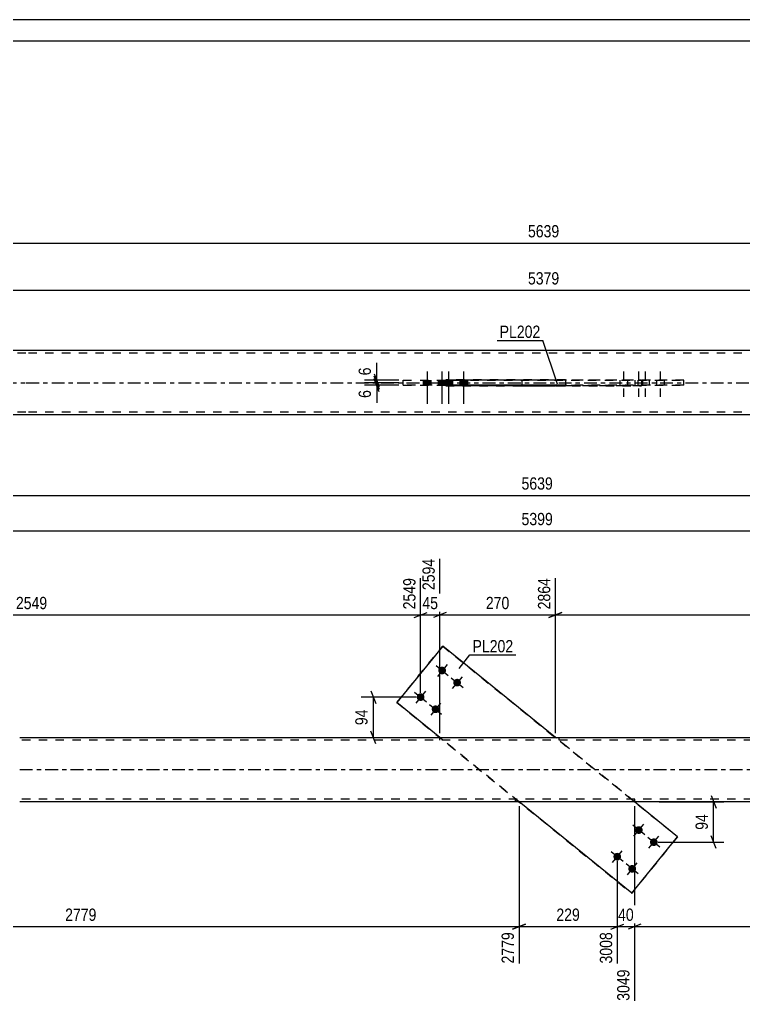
# Model space of a CAD drawing. Header units: millimetres. Extents: x 0 to 594, y 0 to 420.
# Drawn here: x 178.2 to 347.2, y 190.3 to 420 of the extents above; entities that cross this region are included whole.
import ezdxf

# ---------------------------------------------------------------- set-up
doc = ezdxf.new("R2010")
doc.units = ezdxf.units.MM
doc.linetypes.add('DXK_LINE_DOT2', pattern=[3.9198, 1.9599, -1.9599])
doc.linetypes.add('DXK_LINE_DOT3', pattern=[5.9187, 2.979, -0.9799, 0.9799, -0.9799])
doc.styles.add('Arial Narrow', font='ARIALN.TTF', dxfattribs={"height": 0.2})

# ---------------------------------------------------------------- blocks, each defined once
blk = doc.blocks.new('Unknown-580610186-1130')
at = {"color": 5, "linetype": 'Continuous'}
for p, q in [((594, 420), (0, 420)), ((589, 415), (5, 415))]:
    blk.add_line(p, q, dxfattribs=at)
blk = doc.blocks.new('Bolt-580610186-1705 - 1677')
at = {"linetype": 'Continuous'}
for points in [[(276.85, 268.92), (277.04, 268.9), (277.22, 268.84), (277.38, 268.75), (277.52, 268.62), (277.63, 268.47), (277.71, 268.3), (277.75, 268.12), (277.75, 267.93), (277.71, 267.74), (277.63, 267.57), (277.52, 267.42), (277.38, 267.29), (277.22, 267.2), (277.04, 267.14), (276.85, 267.12), (276.66, 267.14), (276.48, 267.2), (276.32, 267.29), (276.18, 267.42), (276.07, 267.57), (276, 267.74), (275.96, 267.93), (275.96, 268.12), (276, 268.3), (276.07, 268.47), (276.18, 268.62), (276.32, 268.75), (276.48, 268.84), (276.66, 268.9)], [(280.35, 266.09), (280.53, 266.07), (280.71, 266.01), (280.87, 265.91), (281.01, 265.79), (281.12, 265.64), (281.2, 265.46), (281.24, 265.28), (281.24, 265.09), (281.2, 264.91), (281.12, 264.74), (281.01, 264.58), (280.87, 264.46), (280.71, 264.36), (280.53, 264.31), (280.35, 264.29), (280.16, 264.31), (279.98, 264.36), (279.82, 264.46), (279.68, 264.58), (279.57, 264.74), (279.49, 264.91), (279.45, 265.09), (279.45, 265.28), (279.49, 265.46), (279.57, 265.64), (279.68, 265.79), (279.82, 265.91), (279.98, 266.01), (280.16, 266.07)], [(271.81, 262.71), (272, 262.69), (272.18, 262.63), (272.34, 262.54), (272.48, 262.41), (272.59, 262.26), (272.67, 262.09), (272.7, 261.9), (272.7, 261.72), (272.67, 261.53), (272.59, 261.36), (272.48, 261.21), (272.34, 261.08), (272.18, 260.99), (272, 260.93), (271.81, 260.91), (271.62, 260.93), (271.44, 260.99), (271.28, 261.08), (271.14, 261.21), (271.03, 261.36), (270.95, 261.53), (270.91, 261.72), (270.91, 261.9), (270.95, 262.09), (271.03, 262.26), (271.14, 262.41), (271.28, 262.54), (271.44, 262.63), (271.62, 262.69)], [(275.3, 259.87), (275.49, 259.85), (275.67, 259.8), (275.83, 259.7), (275.97, 259.58), (276.08, 259.42), (276.16, 259.25), (276.2, 259.07), (276.2, 258.88), (276.16, 258.7), (276.08, 258.52), (275.97, 258.37), (275.83, 258.25), (275.67, 258.15), (275.49, 258.09), (275.3, 258.07), (275.12, 258.09), (274.94, 258.15), (274.77, 258.25), (274.63, 258.37), (274.52, 258.52), (274.45, 258.7), (274.41, 258.88), (274.41, 259.07), (274.45, 259.25), (274.52, 259.42), (274.63, 259.58), (274.77, 259.7), (274.94, 259.8), (275.12, 259.85)]]:
    blk.add_hatch(color=1, dxfattribs=at).paths.add_polyline_path(points)
at = {"color": 1, "linetype": 'Continuous'}
for p, q in [((275.45, 269.16), (278.25, 266.89)), ((277.99, 269.42), (275.72, 266.62)), ((281.48, 266.58), (279.21, 263.79)), ((278.95, 266.32), (281.74, 264.05)), ((270.41, 262.94), (273.21, 260.68)), ((272.94, 263.21), (270.68, 260.41)), ((273.91, 260.11), (276.7, 257.84)), ((276.44, 260.37), (274.17, 257.58))]:
    blk.add_line(p, q, dxfattribs=at)
blk = doc.blocks.new('Part-580610186-1704 - 1677')
at = {"color": 2, "linetype": 'Continuous'}
for p, q in [((178.26, 252.37), (419.81, 252.37)), ((419.81, 237.37), (178.26, 237.37))]:
    blk.add_line(p, q, dxfattribs=at)
at = {"color": 7, "linetype": 'DXK_LINE_DOT2'}
for p, q in [((419.81, 251.77), (178.26, 251.77)), ((276.21, 252.37), (276.21, 251.77)), ((304.12, 252.37), (304.12, 251.77)), ((419.81, 237.97), (178.26, 237.97)), ((293.95, 237.37), (293.95, 237.97)), ((293.95, 237.46), (293.95, 237.37)), ((321.87, 237.37), (321.87, 237.97)), ((321.87, 237.46), (321.87, 237.37))]:
    blk.add_line(p, q, dxfattribs=at)
at = {"color": 7, "linetype": 'DXK_LINE_DOT3'}
blk.add_line((178.26, 244.87), (419.81, 244.87), dxfattribs=at)
blk = doc.blocks.new('Bolt-580610186-1706 - 1677')
at = {"linetype": 'Continuous'}
for points in [[(322.77, 231.66), (322.95, 231.64), (323.13, 231.58), (323.3, 231.49), (323.44, 231.36), (323.55, 231.21), (323.62, 231.04), (323.66, 230.85), (323.66, 230.66), (323.62, 230.48), (323.55, 230.31), (323.44, 230.16), (323.3, 230.03), (323.13, 229.94), (322.95, 229.88), (322.77, 229.86), (322.58, 229.88), (322.4, 229.94), (322.24, 230.03), (322.1, 230.16), (321.99, 230.31), (321.91, 230.48), (321.87, 230.66), (321.87, 230.85), (321.91, 231.04), (321.99, 231.21), (322.1, 231.36), (322.24, 231.49), (322.4, 231.58), (322.58, 231.64)], [(326.26, 228.82), (326.45, 228.8), (326.63, 228.74), (326.79, 228.65), (326.93, 228.52), (327.04, 228.37), (327.12, 228.2), (327.16, 228.02), (327.16, 227.83), (327.12, 227.64), (327.04, 227.47), (326.93, 227.32), (326.79, 227.19), (326.63, 227.1), (326.45, 227.04), (326.26, 227.02), (326.07, 227.04), (325.9, 227.1), (325.73, 227.19), (325.59, 227.32), (325.48, 227.47), (325.41, 227.64), (325.37, 227.83), (325.37, 228.02), (325.41, 228.2), (325.48, 228.37), (325.59, 228.52), (325.73, 228.65), (325.9, 228.74), (326.07, 228.8)], [(317.73, 225.45), (317.91, 225.43), (318.09, 225.37), (318.25, 225.27), (318.39, 225.15), (318.51, 225), (318.58, 224.82), (318.62, 224.64), (318.62, 224.45), (318.58, 224.27), (318.51, 224.1), (318.39, 223.94), (318.25, 223.82), (318.09, 223.72), (317.91, 223.67), (317.73, 223.65), (317.54, 223.67), (317.36, 223.72), (317.2, 223.82), (317.06, 223.94), (316.95, 224.1), (316.87, 224.27), (316.83, 224.45), (316.83, 224.64), (316.87, 224.82), (316.95, 225), (317.06, 225.15), (317.2, 225.27), (317.36, 225.37), (317.54, 225.43)], [(321.22, 222.61), (321.41, 222.59), (321.59, 222.53), (321.75, 222.44), (321.89, 222.31), (322, 222.16), (322.08, 221.99), (322.11, 221.8), (322.11, 221.62), (322.08, 221.43), (322, 221.26), (321.89, 221.11), (321.75, 220.98), (321.59, 220.89), (321.41, 220.83), (321.22, 220.81), (321.03, 220.83), (320.85, 220.89), (320.69, 220.98), (320.55, 221.11), (320.44, 221.26), (320.36, 221.43), (320.32, 221.62), (320.32, 221.8), (320.36, 221.99), (320.44, 222.16), (320.55, 222.31), (320.69, 222.44), (320.85, 222.53), (321.03, 222.59)]]:
    blk.add_hatch(color=1, dxfattribs=at).paths.add_polyline_path(points)
at = {"color": 1, "linetype": 'Continuous'}
for p, q in [((321.63, 229.36), (323.9, 232.16)), ((324.16, 229.62), (321.37, 231.89)), ((327.66, 226.79), (324.86, 229.06)), ((325.13, 226.52), (327.4, 229.32)), ((319.12, 223.41), (316.33, 225.68)), ((316.59, 223.15), (318.86, 225.94)), ((322.62, 220.58), (319.82, 222.84)), ((320.09, 220.31), (322.35, 223.11))]:
    blk.add_line(p, q, dxfattribs=at)
blk = doc.blocks.new('Part-580610186-1714 - 1677')
at = {"color": 2, "linetype": 'Continuous'}
for p, q in [((276.97, 273.72), (266.26, 260.52)), ((303.28, 252.37), (276.97, 273.72)), ((276.97, 273.72), (276.97, 273.72)), ((276.31, 252.37), (266.26, 260.52)), ((266.26, 260.52), (266.26, 260.52)), ((321.1, 216.01), (294.79, 237.37)), ((331.81, 229.21), (321.77, 237.37)), ((321.1, 216.01), (331.81, 229.21)), ((331.81, 229.21), (331.81, 229.21)), ((321.1, 216.01), (321.1, 216.01))]:
    blk.add_line(p, q, dxfattribs=at)
at = {"color": 7, "linetype": 'DXK_LINE_DOT2'}
for p, q in [((266.26, 260.52), (276.97, 273.72)), ((276.97, 273.72), (331.81, 229.21)), ((266.26, 260.52), (321.1, 216.01)), ((294.79, 237.37), (276.31, 252.37)), ((321.77, 237.37), (303.28, 252.37)), ((331.81, 229.21), (321.1, 216.01))]:
    blk.add_line(p, q, dxfattribs=at)
blk = doc.blocks.new('Bolt-580610186-1435 - 1367')
at = {"color": 1, "linetype": 'DXK_LINE_DOT2'}
for p, q in [((319.22, 337.82), (319.22, 330.32)), ((322.72, 337.82), (322.72, 330.32)), ((324.27, 337.82), (324.27, 330.32)), ((327.76, 337.82), (327.76, 330.32)), ((318.32, 335.82), (318.32, 334.62)), ((320.12, 335.82), (320.12, 334.62)), ((321.82, 335.82), (321.82, 334.62)), ((323.37, 335.82), (323.37, 334.62)), ((323.62, 335.82), (323.62, 334.62)), ((325.17, 335.82), (325.17, 334.62)), ((326.86, 335.82), (326.86, 334.62)), ((328.66, 335.82), (328.66, 334.62))]:
    blk.add_line(p, q, dxfattribs=at)
blk = doc.blocks.new('Part-580610186-1456 - 1367')
at = {"color": 2, "linetype": 'Continuous'}
for p, q in [((179.66, 342.72), (91.66, 342.72)), ((421.31, 342.72), (179.76, 342.72)), ((277.7, 335.92), (305.62, 335.92)), ((277.7, 335.92), (277.7, 335.82)), ((295.45, 335.92), (295.45, 335.82)), ((305.62, 335.92), (305.62, 334.52)), ((277.7, 334.62), (277.7, 334.52)), ((277.7, 334.52), (277.7, 334.52)), ((305.62, 334.52), (277.7, 334.52)), ((295.45, 334.52), (295.45, 334.62)), ((179.66, 327.72), (91.66, 327.72)), ((421.31, 327.72), (179.76, 327.72))]:
    blk.add_line(p, q, dxfattribs=at)
at = {"color": 7, "linetype": 'DXK_LINE_DOT2'}
for p, q in [((179.66, 342.12), (91.66, 342.12)), ((421.31, 342.12), (179.76, 342.12)), ((305.62, 335.92), (277.7, 335.92)), ((277.7, 334.52), (277.7, 335.82)), ((295.45, 335.92), (295.45, 335.92)), ((295.45, 335.92), (295.45, 335.92)), ((295.45, 335.92), (323.36, 335.92)), ((295.45, 335.92), (323.36, 335.92)), ((295.45, 335.82), (295.45, 334.52)), ((323.36, 335.92), (323.36, 334.52)), ((277.7, 334.52), (305.62, 334.52)), ((323.36, 334.52), (295.45, 334.52)), ((295.45, 334.52), (295.45, 334.52)), ((295.45, 334.52), (323.36, 334.52)), ((179.66, 328.32), (91.66, 328.32)), ((421.31, 328.32), (179.76, 328.32))]:
    blk.add_line(p, q, dxfattribs=at)
at = {"color": 7, "linetype": 'DXK_LINE_DOT3'}
for p, q in [((91.66, 335.22), (179.66, 335.22)), ((179.76, 335.22), (421.31, 335.22))]:
    blk.add_line(p, q, dxfattribs=at)
blk = doc.blocks.new('Part-580610186-1397 - 1367')
at = {"color": 2, "linetype": 'Continuous'}
for p, q in [((267.76, 334.62), (267.76, 335.82)), ((278.47, 334.62), (278.47, 335.82)), ((305.62, 335.82), (278.47, 335.82)), ((305.62, 334.62), (278.47, 334.62))]:
    blk.add_line(p, q, dxfattribs=at)
at = {"color": 7, "linetype": 'DXK_LINE_DOT2'}
for p, q in [((267.76, 335.82), (322.6, 335.82)), ((267.76, 335.82), (278.47, 335.82)), ((333.31, 335.82), (305.62, 335.82)), ((322.6, 334.62), (322.6, 335.82)), ((322.6, 335.82), (333.31, 335.82)), ((333.31, 334.62), (333.31, 335.82)), ((278.47, 334.62), (267.76, 334.62)), ((267.76, 334.62), (322.6, 334.62)), ((333.31, 334.62), (305.62, 334.62)), ((322.6, 334.62), (333.31, 334.62))]:
    blk.add_line(p, q, dxfattribs=at)
blk = doc.blocks.new('Bolt-580610186-1436 - 1367')
at = {"linetype": 'Continuous'}
for points in [[(274.21, 335.82), (272.41, 335.82), (272.41, 334.62), (274.21, 334.62)], [(277.7, 335.82), (275.9, 335.82), (275.9, 334.62), (277.7, 334.62)], [(279.25, 335.82), (277.45, 335.82), (277.45, 334.62), (279.25, 334.62)], [(282.74, 335.82), (280.94, 335.82), (280.94, 334.62), (282.74, 334.62)]]:
    blk.add_hatch(color=1, dxfattribs=at).paths.add_polyline_path(points)
at = {"color": 1, "linetype": 'Continuous'}
for p, q in [((273.31, 337.82), (273.31, 330.32)), ((276.8, 337.82), (276.8, 330.32)), ((278.35, 337.82), (278.35, 330.32)), ((281.84, 337.82), (281.84, 330.32)), ((272.41, 335.82), (272.41, 334.62)), ((274.21, 335.82), (274.21, 334.62)), ((275.9, 335.82), (275.9, 334.62)), ((277.45, 335.82), (277.45, 334.62)), ((277.7, 335.82), (277.7, 334.62)), ((279.25, 335.82), (279.25, 334.62)), ((280.94, 335.82), (280.94, 334.62)), ((282.74, 335.82), (282.74, 334.62))]:
    blk.add_line(p, q, dxfattribs=at)
blk = doc.blocks.new('StraightDimension-580610186-2765 - 1677')
at = {"color": 7, "linetype": 'Continuous'}
for p, q in [((276.31, 253.37), (276.31, 294.11)), ((303.28, 253.37), (303.28, 289.61)), ((277.81, 281.6), (274.81, 280.4)), ((276.31, 281), (303.28, 281)), ((301.78, 280.4), (304.78, 281.6))]:
    blk.add_line(p, q, dxfattribs=at)
at = {"color": 0, "linetype": 'Continuous'}
blk.add_wipeout([(302.68, 290.21), (298.48, 290.21), (298.48, 281.7), (302.68, 281.7)], dxfattribs=at)
at = {"color": 0}
blk.add_wipeout([(293.14, 281.75), (293.14, 285.95), (286.45, 285.95), (286.45, 281.75)], dxfattribs=at)
at = {"color": 3, "linetype": 'Continuous', "style": 'Arial Narrow'}
blk.add_text('2864', height=2.863, rotation=90.0002, dxfattribs=at).set_placement((302.08, 282.3))
at = {"color": 3, "style": 'Arial Narrow'}
blk.add_text('270', height=2.863, dxfattribs=at).set_placement((287.05, 282.35))
blk = doc.blocks.new('StraightDimension-580610186-2764 - 1677')
at = {"color": 7, "linetype": 'Continuous'}
for p, q in [((303.28, 253.37), (303.28, 289.61)), ((507.91, 254.37), (507.91, 289.61)), ((304.78, 281.6), (301.78, 280.4)), ((303.28, 281), (507.91, 281)), ((506.41, 280.4), (509.41, 281.6))]:
    blk.add_line(p, q, dxfattribs=at)
at = {"color": 0, "linetype": 'Continuous'}
blk.add_wipeout([(507.31, 290.21), (503.11, 290.21), (503.11, 281.7), (507.31, 281.7)], dxfattribs=at)
at = {"color": 0}
blk.add_wipeout([(409.85, 281.75), (409.85, 285.95), (401.34, 285.95), (401.34, 281.75)], dxfattribs=at)
at = {"color": 3, "linetype": 'Continuous', "style": 'Arial Narrow'}
blk.add_text('5379', height=2.863, rotation=90.0002, dxfattribs=at).set_placement((506.71, 282.3))
at = {"color": 3, "style": 'Arial Narrow'}
blk.add_text('2515', height=2.863, dxfattribs=at).set_placement((401.94, 282.35))
blk = doc.blocks.new('StraightDimension-580610186-2050 - 1677')
at = {"color": 7, "linetype": 'Continuous'}
blk.add_line((89.16, 300.61), (508.91, 300.61), dxfattribs=at)
at = {"color": 0}
blk.add_wipeout([(303.29, 301.36), (303.29, 305.56), (294.78, 305.56), (294.78, 301.36)], dxfattribs=at)
at = {"color": 3, "style": 'Arial Narrow'}
blk.add_text('5399', height=2.863, dxfattribs=at).set_placement((295.38, 301.96))
blk = doc.blocks.new('StraightDimension-580610186-2882 - 1677')
at = {"color": 7, "linetype": 'Continuous'}
for p, q in [((321.77, 236.37), (321.77, 190.9)), ((507.91, 235.37), (507.91, 199.6)), ((323.27, 208.81), (320.27, 207.61)), ((321.77, 208.21), (507.91, 208.21)), ((506.41, 207.61), (509.41, 208.81))]:
    blk.add_line(p, q, dxfattribs=at)
at = {"color": 0}
blk.add_wipeout([(419.1, 208.96), (419.1, 213.16), (410.58, 213.16), (410.58, 208.96)], dxfattribs=at)
at = {"color": 0, "linetype": 'Continuous'}
blk.add_wipeout([(507.31, 207.51), (503.11, 207.51), (503.11, 199), (507.31, 199)], dxfattribs=at)
at = {"color": 3, "style": 'Arial Narrow'}
blk.add_text('2330', height=2.863, dxfattribs=at).set_placement((411.18, 209.56))
at = {"color": 3, "linetype": 'Continuous', "style": 'Arial Narrow'}
blk.add_text('5379', height=2.863, rotation=90.0002, dxfattribs=at).set_placement((506.71, 199.6))
blk = doc.blocks.new('StraightDimension-580610186-1735 - 1677')
at = {"color": 7, "linetype": 'Continuous'}
for p, q in [((260.18, 263.31), (261.38, 260.31)), ((270.81, 261.81), (257.93, 261.81)), ((260.78, 252.37), (260.78, 261.81)), ((261.38, 250.87), (260.18, 253.87)), ((179.25, 252.37), (263.18, 252.37))]:
    blk.add_line(p, q, dxfattribs=at)
at = {"color": 0}
blk.add_wipeout([(260.03, 259.52), (255.83, 259.52), (255.83, 254.66), (260.03, 254.66)], dxfattribs=at)
at = {"color": 3, "style": 'Arial Narrow'}
blk.add_text('94', height=2.863, rotation=90.0002, dxfattribs=at).set_placement((259.43, 255.26))
blk = doc.blocks.new('StraightDimension-580610186-1746 - 1677')
at = {"color": 7, "linetype": 'Continuous'}
blk.add_line((77.16, 308.91), (520.91, 308.91), dxfattribs=at)
at = {"color": 0}
blk.add_wipeout([(303.29, 309.66), (303.29, 313.86), (294.78, 313.86), (294.78, 309.66)], dxfattribs=at)
at = {"color": 3, "style": 'Arial Narrow'}
blk.add_text('5639', height=2.863, dxfattribs=at).set_placement((295.38, 310.26))
blk = doc.blocks.new('StraightDimension-580610186-1993 - 1677')
at = {"color": 7, "linetype": 'Continuous'}
for p, q in [((327.52, 237.37), (342.63, 237.37)), ((339.63, 238.87), (340.83, 235.87)), ((340.23, 227.92), (340.23, 237.37)), ((327.26, 227.92), (342.63, 227.92)), ((340.83, 226.42), (339.63, 229.42))]:
    blk.add_line(p, q, dxfattribs=at)
at = {"color": 0}
blk.add_wipeout([(339.48, 235.07), (335.28, 235.07), (335.28, 230.22), (339.48, 230.22)], dxfattribs=at)
at = {"color": 3, "style": 'Arial Narrow'}
blk.add_text('94', height=2.863, rotation=90.0002, dxfattribs=at).set_placement((338.88, 230.82))
blk = doc.blocks.new('StraightDimension-580610186-2766 - 1677')
at = {"color": 7, "linetype": 'Continuous'}
for p, q in [((276.31, 253.37), (276.31, 294.11)), ((271.81, 262.81), (271.81, 289.61)), ((270.31, 280.4), (273.31, 281.6)), ((271.81, 281), (276.31, 281)), ((277.81, 281.6), (274.81, 280.4))]:
    blk.add_line(p, q, dxfattribs=at)
at = {"color": 0}
blk.add_wipeout([(276.49, 281.75), (276.49, 285.95), (271.63, 285.95), (271.63, 281.75)], dxfattribs=at)
at = {"color": 0, "linetype": 'Continuous'}
blk.add_wipeout([(275.71, 294.71), (271.51, 294.71), (271.51, 286.2), (275.71, 286.2)], dxfattribs=at)
at = {"color": 3, "linetype": 'Continuous', "style": 'Arial Narrow'}
blk.add_text('2594', height=2.863, rotation=90.0002, dxfattribs=at).set_placement((275.11, 286.8))
at = {"color": 3, "style": 'Arial Narrow'}
blk.add_text('45', height=2.863, dxfattribs=at).set_placement((272.23, 282.35))
blk = doc.blocks.new('StraightDimension-580610186-2767 - 1677')
at = {"color": 7, "linetype": 'Continuous'}
for p, q in [((271.81, 262.81), (271.81, 289.61)), ((90.16, 254.37), (90.16, 284.13)), ((91.66, 281.6), (88.66, 280.4)), ((90.16, 281), (271.81, 281)), ((270.31, 280.4), (273.31, 281.6))]:
    blk.add_line(p, q, dxfattribs=at)
at = {"color": 0, "linetype": 'Continuous'}
for points in [[(271.21, 290.21), (267.01, 290.21), (267.01, 281.7), (271.21, 281.7)], [(89.56, 284.73), (85.36, 284.73), (85.36, 281.7), (89.56, 281.7)]]:
    blk.add_wipeout(points, dxfattribs=at)
at = {"color": 0}
blk.add_wipeout([(185.24, 281.75), (185.24, 285.95), (176.73, 285.95), (176.73, 281.75)], dxfattribs=at)
at = {"color": 3, "linetype": 'Continuous', "style": 'Arial Narrow'}
for s, height, p in [('2549', 2.863, (270.61, 282.3)), ('0', 2.86, (88.96, 282.3))]:
    blk.add_text(s, height=height, rotation=90.0002, dxfattribs=at).set_placement(p)
at = {"color": 3, "style": 'Arial Narrow'}
blk.add_text('2549', height=2.863, dxfattribs=at).set_placement((177.33, 282.35))
blk = doc.blocks.new('StraightDimension-580610186-2883 - 1677')
at = {"color": 7, "linetype": 'Continuous'}
for p, q in [((321.77, 236.37), (321.77, 190.9)), ((317.73, 223.55), (317.73, 199.6)), ((316.23, 207.61), (319.23, 208.81)), ((317.73, 208.21), (321.77, 208.21)), ((323.27, 208.81), (320.27, 207.61))]:
    blk.add_line(p, q, dxfattribs=at)
at = {"color": 0}
blk.add_wipeout([(322.17, 208.96), (322.17, 213.16), (317.32, 213.16), (317.32, 208.96)], dxfattribs=at)
at = {"color": 0, "linetype": 'Continuous'}
blk.add_wipeout([(321.17, 198.81), (316.97, 198.81), (316.97, 190.3), (321.17, 190.3)], dxfattribs=at)
at = {"color": 3, "style": 'Arial Narrow'}
blk.add_text('40', height=2.863, dxfattribs=at).set_placement((317.92, 209.56))
at = {"color": 3, "linetype": 'Continuous', "style": 'Arial Narrow'}
blk.add_text('3049', height=2.863, rotation=90.0002, dxfattribs=at).set_placement((320.57, 190.9))
blk = doc.blocks.new('StraightDimension-580610186-2884 - 1677')
at = {"color": 7, "linetype": 'Continuous'}
for p, q in [((294.79, 236.37), (294.79, 199.6)), ((317.73, 223.55), (317.73, 199.6)), ((296.29, 208.81), (293.29, 207.61)), ((294.79, 208.21), (317.73, 208.21)), ((316.23, 207.61), (319.23, 208.81))]:
    blk.add_line(p, q, dxfattribs=at)
at = {"color": 0}
blk.add_wipeout([(309.6, 208.96), (309.6, 213.16), (302.91, 213.16), (302.91, 208.96)], dxfattribs=at)
at = {"color": 0, "linetype": 'Continuous'}
blk.add_wipeout([(317.13, 207.51), (312.93, 207.51), (312.93, 199), (317.13, 199)], dxfattribs=at)
at = {"color": 3, "style": 'Arial Narrow'}
blk.add_text('229', height=2.863, dxfattribs=at).set_placement((303.51, 209.56))
at = {"color": 3, "linetype": 'Continuous', "style": 'Arial Narrow'}
blk.add_text('3008', height=2.863, rotation=90.0002, dxfattribs=at).set_placement((316.53, 199.6))
blk = doc.blocks.new('StraightDimension-580610186-2885 - 1677')
at = {"color": 7, "linetype": 'Continuous'}
for p, q in [((90.16, 235.37), (90.16, 205.09)), ((294.79, 236.37), (294.79, 199.6)), ((91.66, 208.81), (88.66, 207.61)), ((90.16, 208.21), (294.79, 208.21)), ((293.29, 207.61), (296.29, 208.81))]:
    blk.add_line(p, q, dxfattribs=at)
at = {"color": 0}
blk.add_wipeout([(196.73, 208.96), (196.73, 213.16), (188.22, 213.16), (188.22, 208.96)], dxfattribs=at)
at = {"color": 0, "linetype": 'Continuous'}
for points in [[(89.56, 207.51), (85.36, 207.51), (85.36, 204.49), (89.56, 204.49)], [(294.19, 207.51), (289.99, 207.51), (289.99, 199), (294.19, 199)]]:
    blk.add_wipeout(points, dxfattribs=at)
at = {"color": 3, "style": 'Arial Narrow'}
blk.add_text('2779', height=2.863, dxfattribs=at).set_placement((188.82, 209.56))
at = {"color": 3, "linetype": 'Continuous', "style": 'Arial Narrow'}
for s, height, p in [('0', 2.86, (88.96, 205.09)), ('2779', 2.863, (293.59, 199.6))]:
    blk.add_text(s, height=height, rotation=90.0002, dxfattribs=at).set_placement(p)
blk = doc.blocks.new('StraightDimension-580610186-1540 - 1367')
at = {"color": 7, "linetype": 'Continuous'}
for p, q in [((260.96, 336.72), (262.16, 333.72)), ((262.16, 333.12), (260.96, 336.12)), ((266.76, 335.22), (258.71, 335.22)), ((266.76, 334.62), (258.71, 334.62)), ((261.56, 334.62), (261.56, 335.22))]:
    blk.add_line(p, q, dxfattribs=at)
at = {"color": 0}
blk.add_wipeout([(260.81, 334.1), (256.61, 334.1), (256.61, 331.07), (260.81, 331.07)], dxfattribs=at)
at = {"color": 7, "linetype": 'Continuous'}
blk.add_line((261.56, 334.62), (261.56, 330.54), dxfattribs=at)
blk.add_line((261.56, 334.62), (261.56, 330.54), dxfattribs=at)
at = {"color": 3, "style": 'Arial Narrow'}
blk.add_text('6', height=2.86, rotation=90.0002, dxfattribs=at).set_placement((260.21, 331.67))
blk = doc.blocks.new('StraightDimension-580610186-1544 - 1367')
at = {"color": 7, "linetype": 'Continuous'}
for p, q in [((266.76, 335.82), (258.71, 335.82)), ((260.96, 337.32), (262.16, 334.32)), ((262.16, 333.72), (260.96, 336.72)), ((261.56, 335.22), (261.56, 335.82)), ((266.76, 335.22), (258.71, 335.22))]:
    blk.add_line(p, q, dxfattribs=at)
at = {"color": 0}
blk.add_wipeout([(260.81, 339.38), (256.61, 339.38), (256.61, 336.35), (260.81, 336.35)], dxfattribs=at)
at = {"color": 7, "linetype": 'Continuous'}
blk.add_line((261.56, 335.82), (261.56, 339.9), dxfattribs=at)
blk.add_line((261.56, 335.82), (261.56, 339.9), dxfattribs=at)
at = {"color": 3, "style": 'Arial Narrow'}
blk.add_text('6', height=2.86, rotation=90.0002, dxfattribs=at).set_placement((260.21, 336.95))
blk = doc.blocks.new('StraightDimension-580610186-1549 - 1367')
at = {"color": 7, "linetype": 'Continuous'}
blk.add_line((78.66, 367.82), (522.41, 367.82), dxfattribs=at)
at = {"color": 0}
blk.add_wipeout([(304.79, 368.57), (304.79, 372.77), (296.28, 372.77), (296.28, 368.57)], dxfattribs=at)
at = {"color": 3, "style": 'Arial Narrow'}
blk.add_text('5639', height=2.863, dxfattribs=at).set_placement((296.88, 369.17))
blk = doc.blocks.new('StraightDimension-580610186-1580 - 1367')
at = {"color": 7, "linetype": 'Continuous'}
blk.add_line((91.66, 356.82), (509.41, 356.82), dxfattribs=at)
at = {"color": 0}
blk.add_wipeout([(304.79, 357.57), (304.79, 361.77), (296.28, 361.77), (296.28, 357.57)], dxfattribs=at)
at = {"color": 3, "style": 'Arial Narrow'}
blk.add_text('5379', height=2.863, dxfattribs=at).set_placement((296.88, 358.17))
blk = doc.blocks.new('Mark-580610186-1710 - 1677')
at = {"color": 0}
blk.add_wipeout([(293.44, 272.27), (293.44, 275.27), (283.94, 275.27), (283.94, 272.27)], dxfattribs=at)
blk.add_wipeout([(293.44, 272.27), (293.44, 275.27), (283.94, 275.27), (283.94, 272.27)], dxfattribs=at)
at = {"color": 30, "linetype": 'Continuous'}
for p, q in [((280.8, 268.49), (283.34, 271.67)), ((283.34, 271.67), (294.04, 271.67))]:
    blk.add_line(p, q, dxfattribs=at)
at = {"color": 3, "style": 'Arial Narrow'}
blk.add_text('PL202', height=2.863, dxfattribs=at).set_placement((283.94, 272.27))
blk = doc.blocks.new('Mark-580610186-1392 - 1367')
at = {"color": 0}
blk.add_wipeout([(299.77, 345.69), (299.77, 348.69), (290.27, 348.69), (290.27, 345.69)], dxfattribs=at)
blk.add_wipeout([(299.77, 345.69), (299.77, 348.69), (290.27, 348.69), (290.27, 345.69)], dxfattribs=at)
at = {"color": 30, "linetype": 'Continuous'}
for p in [(289.67, 345.09), (303.76, 334.92)]:
    blk.add_line(p, (300.37, 345.09), dxfattribs=at)
at = {"color": 3, "style": 'Arial Narrow'}
blk.add_text('PL202', height=2.863, dxfattribs=at).set_placement((290.27, 345.69))

msp = doc.modelspace()

# ---------------------------------------------------------------- block references
for name in ['Unknown-580610186-1130', 'Part-580610186-1456 - 1367', 'Bolt-580610186-1436 - 1367', 'Bolt-580610186-1435 - 1367', 'Part-580610186-1397 - 1367', 'Part-580610186-1714 - 1677', 'Bolt-580610186-1705 - 1677', 'Part-580610186-1704 - 1677', 'Bolt-580610186-1706 - 1677']:
    msp.add_blockref(name, (0, 0))

# ---------------------------------------------------------------- next in the draw order: block references
for name in ['StraightDimension-580610186-1540 - 1367', 'StraightDimension-580610186-2765 - 1677', 'StraightDimension-580610186-2882 - 1677']:
    msp.add_blockref(name, (0, 0))

# ---------------------------------------------------------------- next in the draw order: block references
for name in ['StraightDimension-580610186-1544 - 1367', 'StraightDimension-580610186-2764 - 1677', 'StraightDimension-580610186-1993 - 1677', 'StraightDimension-580610186-2883 - 1677']:
    msp.add_blockref(name, (0, 0))

# ---------------------------------------------------------------- next in the draw order: block references
for name in ['StraightDimension-580610186-1549 - 1367', 'StraightDimension-580610186-2050 - 1677', 'StraightDimension-580610186-2884 - 1677']:
    msp.add_blockref(name, (0, 0))

# ---------------------------------------------------------------- next in the draw order: block references
for name in ['StraightDimension-580610186-1580 - 1367', 'StraightDimension-580610186-1735 - 1677', 'StraightDimension-580610186-2885 - 1677']:
    msp.add_blockref(name, (0, 0))

# ---------------------------------------------------------------- next in the draw order: block references
for name in ['Mark-580610186-1392 - 1367', 'StraightDimension-580610186-1746 - 1677']:
    msp.add_blockref(name, (0, 0))

# ---------------------------------------------------------------- next in the draw order: block references
for name in ['StraightDimension-580610186-2766 - 1677', 'Mark-580610186-1710 - 1677']:
    msp.add_blockref(name, (0, 0))

# ---------------------------------------------------------------- next in the draw order: block references
msp.add_blockref('StraightDimension-580610186-2767 - 1677', (0, 0))

doc.saveas('drawing.dxf')
